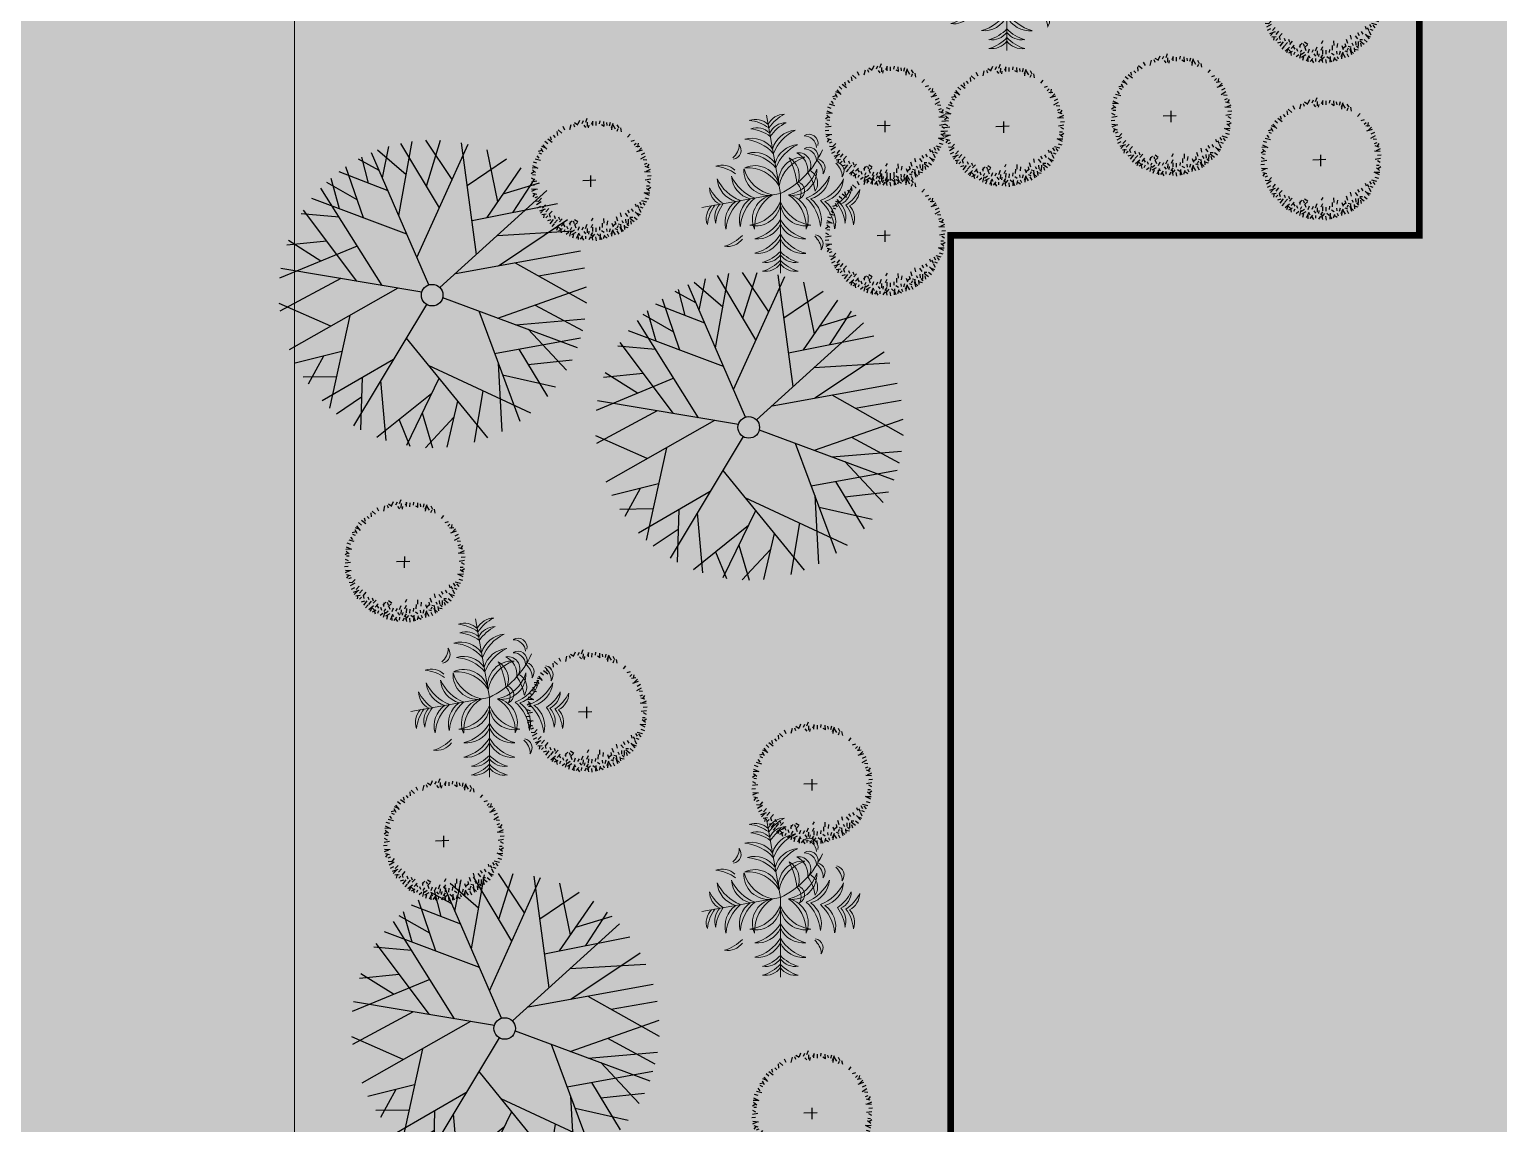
# Model space of a CAD drawing. Header units: millimetres. Extents: x 216896 to 446004, y 63591 to 243769.
# Drawn here: x 302514 to 313387, y 171725 to 179824 of the extents above; entities that cross this region are included whole.
import ezdxf

# ---------------------------------------------------------------- set-up
doc = ezdxf.new("R2010")
doc.units = ezdxf.units.MM
for name, color, linetype, true_color in [('green', 7, 'Continuous', 0x45e718), ('hatch', 7, 'Continuous', 0x515350), ('shadov', 7, 'Continuous', 0x2a3c34)]:
    doc.layers.add(name, color=color, linetype=linetype, true_color=true_color)
doc.layers.add('line pedestr', color=7, linetype='Continuous', lineweight=5, true_color=0x1c1c1c)
for name, color, linetype, lineweight in [('Stone', 167, 'Continuous', 0), ('trees 1', 84, 'Continuous', 5), ('wall', 5, 'Continuous', 40)]:
    doc.layers.add(name, color=color, linetype=linetype, lineweight=lineweight)

# ---------------------------------------------------------------- blocks, each defined once
blk = doc.blocks.new('A$C19F01AD3')
at = {"color": 0}
for p, q in [((-0.115, 0.8195), (-0.2202, 0.9202)), ((-0.1988, 0.7618), (-0.1968, 0.9257)), ((-0.0031, 0.0658), (-0.1325, 0.9375)), ((-0.108, 0.7723), (-0.021, 0.9474)), ((0.0363, 0.7514), (-0.0938, 0.9425)), ((-0.071, 0.5232), (0.1249, 0.9402)), ((0.181, 0.5052), (0.0552, 0.9465)), ((0.1385, 0.654), (0.2952, 0.9022)), ((0.301, 0.652), (0.208, 0.9258)), ((-0.2916, 0.6819), (-0.4443, 0.8332)), ((-0.4103, 0.6563), (-0.4126, 0.8497)), ((-0.0951, 0.6858), (-0.3546, 0.876)), ((-0.2838, 0.5658), (-0.306, 0.8946)), ((-0.03, 0.2473), (0.4513, 0.8357)), ((0.3268, 0.1707), (0.4151, 0.8542)), ((-0.0528, 0.4005), (-0.5569, 0.7611)), ((-0.2806, 0.1368), (-0.4886, 0.8076)), ((0.5367, 0.4481), (0.5546, 0.7713)), ((-0.4267, 0.6081), (-0.6446, 0.6871)), ((-0.4229, 0.2018), (-0.6254, 0.7049)), ((0.3812, 0.5917), (0.6555, 0.6877)), ((-0.6028, 0.3777), (-0.7624, 0.5507)), ((0.4472, 0.3719), (0.7276, 0.6108)), ((-0.5373, 0.486), (-0.7796, 0.5255)), ((0.5807, 0.4856), (0.8119, 0.4929)), ((0.6097, 0.3613), (0.7917, 0.5249)), ((-0.365, 0.4089), (-0.8738, 0.3422)), ((-0.0562, 0.0344), (-0.8508, 0.3971)), ((0.0573, 0.0325), (0.8437, 0.4357)), ((0.3536, 0.3779), (0.8849, 0.3435)), ((-0.5139, 0.2433), (-0.9254, 0.1458)), ((-0.6488, -0.0235), (-0.9173, 0.1921)), ((0.4377, 0.069), (0.9199, 0.2325)), ((0.4811, 0.2498), (0.9352, 0.1575)), ((-0.1907, 0.0958), (-0.9302, -0.0968)), ((0.172, 0.0913), (0.9473, 0.0262)), ((-0.5188, 0.0103), (-0.7855, -0.5045)), ((0.542, 0.0602), (0.8997, -0.2902)), ((-0.0477, -0.0455), (-0.672, -0.6476)), ((0.0581, -0.031), (0.7736, -0.5391)), ((0.6596, -0.055), (0.9435, -0.0799)), ((0.2499, -0.1672), (0.3177, -0.8824)), ((-0.6229, -0.1906), (-0.9163, -0.1848)), ((-0.7388, -0.1883), (-0.8739, -0.3298)), ((-0.222, -0.2136), (0.1006, -0.9308)), ((0.3513, -0.2392), (0.9255, -0.1961)), ((0.592, -0.2211), (0.8318, -0.4462)), ((-0.6952, -0.3301), (-0.8913, -0.2802)), ((-0.3305, -0.3182), (-0.818, -0.4501)), ((0.4467, -0.307), (0.8642, -0.3812)), ((0.5127, -0.3538), (0.6746, -0.6569)), ((-0.5445, -0.3761), (-0.6362, -0.6828)), ((-0.4398, -0.4237), (-0.5037, -0.7859)), ((-0.1346, -0.408), (0.3943, -0.8517)), ((0.2761, -0.4442), (0.8082, -0.4868)), ((-0.5789, -0.4913), (-0.7533, -0.5512)), ((-0.0916, -0.5036), (-0.3906, -0.8481)), ((0.282, -0.5056), (0.1962, -0.9162)), ((0.4264, -0.4562), (0.5216, -0.7817)), ((-0.1578, -0.5799), (-0.5512, -0.7532)), ((0.2893, -0.5824), (0.5833, -0.7377)), ((0.4576, -0.5627), (0.7241, -0.6029)), ((-0.393, -0.6835), (-0.3705, -0.8571)), ((-0.2452, -0.6806), (-0.2392, -0.9032)), ((-0.0184, -0.6664), (-0.1536, -0.922)), ((0.1476, -0.6448), (0.0156, -0.9355)), ((-0.0657, -0.756), (-0.2808, -0.8909))]:
    blk.add_line(p, q, dxfattribs=at)
blk.add_circle((0, 0), 0.0659, dxfattribs=at)
blk = doc.blocks.new('arbor2')
at = {"color": 0}
for p, q in [((-0.086, 0.409), (-0.092, 0.437)), ((-0.034, 0.436), (-0.053, 0.401)), ((-0.003, 0.444), (0.017, 0.422)), ((0.035, 0.449), (0.017, 0.426)), ((0.062, 0.439), (0.046, 0.421)), ((0.093, 0.45), (0.074, 0.424)), ((-0.286, 0.339), (-0.258, 0.319)), ((-0.253, 0.308), (-0.272, 0.347)), ((-0.236, 0.344), (-0.252, 0.367)), ((-0.202, 0.344), (-0.227, 0.376)), ((-0.201, 0.363), (-0.202, 0.388)), ((-0.168, 0.375), (-0.178, 0.394)), ((-0.146, 0.414), (-0.151, 0.384)), ((-0.134, 0.423), (-0.115, 0.394)), ((-0.011, 0.412), (-0.013, 0.433)), ((0.057, 0.408), (0.066, 0.388)), ((0.088, 0.422), (0.079, 0.391)), ((0.094, 0.399), (0.085, 0.38)), ((0.116, 0.401), (0.133, 0.419)), ((0.128, 0.421), (0.119, 0.39)), ((0.151, 0.41), (0.143, 0.382)), ((0.18, 0.409), (0.171, 0.388)), ((0.186, 0.379), (0.202, 0.363)), ((0.206, 0.396), (0.199, 0.362)), ((0.224, 0.383), (0.222, 0.362)), ((0.251, 0.376), (0.238, 0.353)), ((0.269, 0.364), (0.247, 0.334)), ((0.256, 0.344), (0.247, 0.321)), ((0.264, 0.361), (0.276, 0.322)), ((0.296, 0.348), (0.302, 0.321)), ((-0.35, 0.226), (-0.373, 0.241)), ((-0.319, 0.239), (-0.354, 0.259)), ((-0.325, 0.257), (-0.335, 0.279)), ((-0.316, 0.309), (-0.287, 0.308)), ((-0.299, 0.281), (-0.315, 0.294)), ((-0.293, 0.325), (-0.286, 0.295)), ((0.285, 0.301), (0.298, 0.317)), ((0.314, 0.318), (0.312, 0.289)), ((0.348, 0.238), (0.371, 0.254)), ((-0.398, 0.112), (-0.417, 0.129)), ((-0.41, 0.164), (-0.383, 0.173)), ((-0.384, 0.144), (-0.404, 0.15)), ((-0.395, 0.187), (-0.378, 0.162)), ((-0.394, 0.202), (-0.36, 0.195)), ((-0.352, 0.187), (-0.385, 0.215)), ((0.367, 0.203), (0.392, 0.204)), ((0.38, 0.17), (0.398, 0.18)), ((0.387, 0.117), (0.431, 0.12)), ((0.418, 0.148), (0.388, 0.153)), ((0.428, 0.136), (0.398, 0.118)), ((0.412, 0.175), (0.399, 0.148)), ((-0.442, -0.007), (-0.42, 0.012)), ((-0.441, 0.035), (-0.407, 0.041)), ((-0.397, 0.036), (-0.438, 0.051)), ((-0.41, 0.074), (-0.437, 0.079)), ((-0.437, 0.02), (-0.411, 0.004)), ((-0.386, 0.098), (-0.426, 0.102)), ((0.039, -0.009), (-0.056, 0.013)), ((0.01, 0.036), (-0.012, -0.045)), ((0.401, 0.057), (0.44, 0.068)), ((0.413, 0.088), (0.441, 0.094)), ((0.416, 0.013), (0.437, 0.015)), ((0.417, 0.049), (0.441, 0.04)), ((0.448, 0.005), (0.427, -0.015)), ((-0.411, -0.051), (-0.434, -0.042)), ((-0.407, -0.09), (-0.434, -0.096)), ((-0.394, -0.059), (-0.433, -0.07)), ((-0.41, -0.015), (-0.431, -0.017)), ((-0.385, -0.032), (-0.412, -0.05)), ((-0.37, -0.089), (-0.397, -0.106)), ((0.393, -0.1), (0.433, -0.104)), ((0.403, -0.039), (0.444, -0.053)), ((0.448, -0.037), (0.414, -0.043)), ((0.416, -0.076), (0.444, -0.081)), ((0.443, -0.022), (0.417, -0.006)), ((-0.38, -0.119), (-0.424, -0.122)), ((-0.421, -0.138), (-0.392, -0.12)), ((-0.412, -0.15), (-0.381, -0.155)), ((-0.406, -0.177), (-0.393, -0.151)), ((-0.373, -0.172), (-0.391, -0.182)), ((-0.36, -0.205), (-0.385, -0.206)), ((-0.353, -0.121), (-0.38, -0.139)), ((-0.342, -0.207), (-0.374, -0.232)), ((-0.333, -0.145), (-0.36, -0.163)), ((-0.36, -0.163), (-0.359, -0.185)), ((-0.328, -0.181), (-0.326, -0.203)), ((-0.299, -0.198), (-0.297, -0.22)), ((0.358, -0.189), (0.391, -0.218)), ((0.4, -0.204), (0.367, -0.197)), ((0.402, -0.189), (0.384, -0.164)), ((0.417, -0.166), (0.389, -0.176)), ((0.39, -0.146), (0.41, -0.152)), ((0.405, -0.114), (0.423, -0.131)), ((-0.342, -0.24), (-0.365, -0.256)), ((-0.306, -0.257), (-0.345, -0.276)), ((-0.312, -0.219), (-0.339, -0.237)), ((-0.336, -0.29), (-0.317, -0.262)), ((-0.323, -0.297), (-0.293, -0.29)), ((-0.319, -0.269), (-0.301, -0.298)), ((-0.307, -0.32), (-0.306, -0.291)), ((-0.275, -0.22), (-0.302, -0.237)), ((-0.269, -0.252), (-0.296, -0.27)), ((-0.279, -0.303), (-0.292, -0.319)), ((-0.271, -0.283), (-0.278, -0.256)), ((-0.258, -0.28), (-0.256, -0.302)), ((-0.237, -0.323), (-0.257, -0.358)), ((-0.226, -0.301), (-0.241, -0.316)), ((-0.209, -0.253), (-0.236, -0.27)), ((-0.21, -0.324), (-0.234, -0.333)), ((-0.232, -0.28), (-0.223, -0.256)), ((-0.174, -0.275), (-0.2, -0.289)), ((-0.197, -0.28), (-0.199, -0.26)), ((-0.197, -0.29), (-0.195, -0.312)), ((-0.188, -0.248), (-0.169, -0.27)), ((-0.169, -0.31), (-0.186, -0.334)), ((-0.142, -0.321), (-0.158, -0.338)), ((-0.11, -0.309), (-0.13, -0.335)), ((-0.07, -0.318), (-0.089, -0.34)), ((-0.07, -0.292), (-0.053, -0.274)), ((0.021, -0.297), (0.013, -0.33)), ((0.043, -0.322), (0.032, -0.35)), ((0.114, -0.308), (0.116, -0.34)), ((0.151, -0.288), (0.15, -0.318)), ((0.184, -0.301), (0.196, -0.328)), ((0.207, -0.283), (0.214, -0.306)), ((0.237, -0.282), (0.244, -0.304)), ((0.259, -0.31), (0.279, -0.349)), ((0.292, -0.341), (0.264, -0.321)), ((0.275, -0.252), (0.276, -0.274)), ((0.286, -0.267), (0.293, -0.289)), ((0.3, -0.327), (0.293, -0.297)), ((0.305, -0.283), (0.322, -0.296)), ((0.309, -0.248), (0.316, -0.271)), ((0.325, -0.241), (0.36, -0.261)), ((0.331, -0.259), (0.341, -0.282)), ((0.356, -0.228), (0.38, -0.243)), ((-0.254, -0.329), (-0.277, -0.339)), ((-0.204, -0.344), (-0.24, -0.353)), ((-0.224, -0.354), (-0.239, -0.378)), ((-0.184, -0.356), (-0.213, -0.389)), ((-0.2, -0.398), (-0.192, -0.364)), ((-0.187, -0.352), (-0.182, -0.372)), ((-0.185, -0.4), (-0.16, -0.382)), ((-0.162, -0.415), (-0.171, -0.387)), ((-0.142, -0.388), (-0.148, -0.408)), ((-0.146, -0.351), (-0.137, -0.372)), ((-0.109, -0.403), (-0.127, -0.421)), ((-0.115, -0.337), (-0.125, -0.368)), ((-0.109, -0.36), (-0.118, -0.379)), ((-0.086, -0.376), (-0.106, -0.393)), ((-0.074, -0.393), (-0.105, -0.414)), ((-0.096, -0.391), (-0.1, -0.431)), ((-0.075, -0.339), (-0.084, -0.369)), ((-0.072, -0.414), (-0.076, -0.442)), ((-0.052, -0.349), (-0.061, -0.377)), ((-0.056, -0.395), (-0.043, -0.412)), ((-0.034, -0.401), (-0.048, -0.442)), ((-0.033, -0.446), (-0.038, -0.412)), ((-0.024, -0.35), (-0.032, -0.372)), ((-0.018, -0.441), (-0.002, -0.415)), ((-0.017, -0.38), (-0.002, -0.396)), ((0.009, -0.446), (-0.01, -0.424)), ((0.002, -0.328), (-0.007, -0.359)), ((0.017, -0.414), (0.02, -0.435)), ((0.021, -0.376), (0.018, -0.397)), ((0.048, -0.383), (0.034, -0.406)), ((0.065, -0.395), (0.043, -0.425)), ((0.053, -0.415), (0.044, -0.439)), ((0.061, -0.399), (0.072, -0.437)), ((0.07, -0.346), (0.072, -0.375)), ((0.075, -0.366), (0.098, -0.355)), ((0.083, -0.39), (0.1, -0.402)), ((0.092, -0.411), (0.098, -0.439)), ((0.097, -0.337), (0.097, -0.36)), ((0.1, -0.391), (0.113, -0.375)), ((0.114, -0.363), (0.134, -0.373)), ((0.122, -0.385), (0.124, -0.428)), ((0.14, -0.425), (0.122, -0.396)), ((0.128, -0.375), (0.126, -0.404)), ((0.148, -0.346), (0.153, -0.367)), ((0.152, -0.416), (0.157, -0.386)), ((0.179, -0.41), (0.153, -0.397)), ((0.176, -0.344), (0.171, -0.37)), ((0.174, -0.377), (0.184, -0.396)), ((0.196, -0.349), (0.186, -0.384)), ((0.208, -0.365), (0.208, -0.39)), ((0.209, -0.346), (0.234, -0.378)), ((0.211, -0.338), (0.231, -0.343)), ((0.242, -0.346), (0.259, -0.369))]:
    blk.add_line(p, q, dxfattribs=at)
blk = doc.blocks.new('plant22')
at = {"layer": 'trees 1'}
for p in [(0.051, 0.588), (-0.588, 0.051), (-0.153, -0.57)]:
    blk.add_line(p, (0, 0), dxfattribs=at)
for centre, radius, start, end in [((-0.071, 0.447), 0.136, 31.29, 94.6243), ((-0.195, 0.298), 0.307, 39.0763, 68.3794), ((0.244, 0.259), 0.307, 101.6207, 130.9237), ((0.148, 0.428), 0.136, 75.3757, 138.7101), ((-0.257, 0.159), 0.316, 26.3712, 70.0366), ((-0.148, 0.268), 0.189, 20.2489, 90.3937), ((-0.201, 0.234), 0.307, 39.0763, 68.3794), ((-0.077, 0.383), 0.136, 31.29, 94.6243), ((0.238, 0.195), 0.307, 101.6207, 130.9237), ((0.142, 0.364), 0.136, 75.3757, 138.7101), ((-0.338, 0.478), 0.148, 296.7894, 340.382), ((-0.264, 0.402), 0.0679, 266.2525, 25.258), ((-0.157, 0.161), 0.189, 20.2489, 90.3937), ((-0.266, 0.052), 0.316, 26.3712, 70.0366), ((0.281, 0.112), 0.316, 99.9635, 143.6288), ((0.192, 0.238), 0.189, 79.6063, 149.7511), ((0.301, 0.304), 0.0673, 332.0578, 107.8533), ((0.254, 0.277), 0.0945, 350.1845, 73.654), ((-0.238, 0.192), 0.189, 169.6063, 239.7511), ((-0.112, 0.281), 0.316, 189.9635, 233.6288), ((-0.397, 0.183), 0.136, 31.29, 94.6243), ((-0.521, 0.034), 0.307, 39.0763, 68.3794), ((-0.039, 0.186), 0.184, 161.3654, 261.5741), ((0.065, 0.254), 0.278, 181.8122, 243.3336), ((-0.177, 0.071), 0.184, 358.426, 98.6346), ((-0.261, -0.02), 0.278, 16.6665, 78.1878), ((-0.116, 0.627), 0.637, 280.4772, 321.6585), ((0.186, 0.039), 0.184, 71.3654, 171.5741), ((0.271, 0.005), 0.316, 99.9635, 143.6288), ((0.183, 0.131), 0.189, 79.6063, 149.7511), ((0.022, 0.132), 0.153, 326.4477, 44.3673), ((-0.354, 0.125), 0.498, 350.4008, 13.1391), ((0.098, 0.148), 0.147, 338.7537, 49.0971), ((0.185, 0.17), 0.0904, 303.8744, 83.9763), ((0.276, 0.211), 0.0673, 332.0578, 107.8533), ((0.229, 0.184), 0.0945, 350.1845, 73.654), ((-0.364, 0.142), 0.136, 165.3757, 228.7101), ((-0.195, 0.238), 0.307, 191.6207, 220.9237), ((-0.131, 0.183), 0.189, 169.6063, 239.7511), ((-0.005, 0.271), 0.316, 189.9635, 233.6288), ((0.254, -0.065), 0.278, 91.8122, 153.3336), ((0.2, 0.087), 0.148, 349.618, 33.2107), ((0.303, 0.115), 0.0679, 304.742, 63.7476), ((0.33, 0.029), 0.148, 349.618, 33.2107), ((0.433, 0.057), 0.0679, 304.742, 63.7476), ((-0.446, -0.071), 0.136, 121.29, 184.6243), ((-0.296, -0.195), 0.307, 129.0763, 158.3794), ((-0.383, -0.077), 0.136, 121.29, 184.6243), ((-0.234, -0.201), 0.307, 129.0763, 158.3794), ((-0.268, -0.148), 0.189, 110.2489, 180.3937), ((-0.159, -0.257), 0.316, 116.3712, 160.0366), ((-0.161, -0.157), 0.189, 110.2489, 180.3937), ((-0.052, -0.266), 0.316, 116.3712, 160.0366), ((-0.071, -0.177), 0.184, 88.426, 188.6346), ((0.02, -0.261), 0.278, 106.6665, 168.1878), ((0.071, 0.252), 0.278, 266.6665, 328.1878), ((0.127, 0.142), 0.184, 248.426, 348.6346), ((0.115, -0.008), 0.0664, 279.2258, 60.1279), ((0.061, -0.009), 0.0921, 315.4398, 33.6694), ((0.14, 0.232), 0.316, 276.3712, 320.0366), ((0.205, 0.093), 0.189, 270.2489, 340.3937), ((-0.04, -0.01), 0.295, 352.5759, 20.8942), ((0.187, 0.03), 0.103, 309.9866, 49.4034), ((-0.239, 0.108), 0.278, 261.8122, 323.3336), ((-0.19, -0.006), 0.184, 241.3654, 341.5741), ((0.162, -0.1), 0.184, 168.426, 268.6346), ((0.261, -0.026), 0.278, 186.6665, 248.1878), ((-0.148, -0.216), 0.278, 341.8122, 43.3336), ((-0.027, -0.188), 0.184, 321.3654, 61.5741), ((-0.088, -0.257), 0.316, 349.9635, 33.6288), ((0.061, -0.217), 0.189, 329.6063, 39.7511), ((0.238, 0.187), 0.316, 276.3712, 320.0366), ((0.302, 0.047), 0.189, 270.2489, 340.3937), ((0.288, 0.109), 0.307, 289.0763, 318.3794), ((0.386, -0.059), 0.136, 281.29, 344.6243), ((-0.268, 0.042), 0.316, 269.9635, 313.6288), ((0.253, -0.098), 0.316, 196.3712, 240.0366), ((0.009, -0.302), 0.316, 349.9635, 33.6288), ((0.158, -0.262), 0.189, 329.6063, 39.7511), ((0.102, -0.291), 0.307, 351.6207, 20.9237), ((0.293, -0.258), 0.136, 325.3757, 28.7101), ((0.346, 0.082), 0.307, 289.0763, 318.3794), ((0.16, -0.318), 0.307, 351.6207, 20.9237), ((0.444, -0.086), 0.136, 281.29, 344.6243), ((-0.509, 0.037), 0.307, 271.6207, 300.9237), ((-0.444, -0.146), 0.136, 245.3757, 308.7101), ((-0.296, -0.062), 0.316, 269.9635, 313.6288), ((-0.231, -0.201), 0.189, 249.6063, 319.7511), ((-0.203, -0.098), 0.189, 249.6063, 319.7511), ((0.099, -0.29), 0.189, 190.2489, 260.3937), ((0.225, -0.202), 0.316, 196.3712, 240.0366), ((0.127, -0.186), 0.189, 190.2489, 260.3937), ((0.351, -0.285), 0.136, 325.3757, 28.7101), ((-0.268, -0.151), 0.307, 271.6207, 300.9237), ((0.157, -0.265), 0.307, 209.0763, 238.3794), ((0.04, -0.452), 0.148, 349.618, 33.2107), ((0.143, -0.424), 0.0679, 304.742, 63.7476), ((-0.285, -0.214), 0.307, 271.6207, 300.9237), ((-0.22, -0.396), 0.136, 245.3757, 308.7101), ((-0.203, -0.333), 0.136, 245.3757, 308.7101), ((-0.008, -0.453), 0.136, 201.29, 264.6243), ((0.14, -0.328), 0.307, 209.0763, 238.3794), ((0.009, -0.39), 0.136, 201.29, 264.6243)]:
    blk.add_arc(centre, radius, start, end, dxfattribs=at)

msp = doc.modelspace()

# ---------------------------------------------------------------- hatches: boundary and pattern name
at = {"layer": 'hatch'}
h = msp.add_hatch(color=256, dxfattribs=at)
h.dxf.hatch_style = 1
h.paths.add_polyline_path([(312801, 225349), (334247, 225349), (334247, 213300), (335983, 213300), (335983, 198151), (333876, 198151), (333876, 178150), (331285, 178150), (331285, 168225), (309333, 168225), (309333, 178300), (312801, 178300)])
at = {"layer": 'shadov', "ltscale": 0.1}
h = msp.add_hatch(dxfattribs=at)
h.set_pattern_fill('DOTS', color=256, scale=0.001)
h.paths.add_polyline_path([(301407, 217900), (312801, 225349), (312801, 212348), (312876, 207773), (312801, 178300), (309333, 178300), (309333, 168225), (331285, 168225), (319891, 160776), (297939, 160776), (297939, 170851), (301376, 173102)])
at = {"layer": 'Stone', "lineweight": 0}
h = msp.add_hatch(dxfattribs=at)
h.set_pattern_fill('GRAVEL,_O', color=256, scale=75, angle=30)
h.set_pattern_definition([(258.0128, (293194.72, 204320.65), (-4625.72783, -22468.03027), [256.29, -25372.875]), (214.9697, (293141.49, 204069.95), (18844.87948, 13079.78524), [439.804, -43540.5]), (162.5104, (292781.09, 203817.88), (26975.28217, -8622.587), [310.11, -30701.025]), (297.2737, (292375.8, 203033.96), (-17400.22264, 33948.05313), [400.504, -39649.8]), (322.8337, (292559.33, 202677.98), (-19678.92189, 15034.83847), [392.725, -38879.85]), (27.2737, (292872.28, 202440.72), (-33948.05313, -17400.22264), [400.504, -39649.8]), (67.6942, (293228.26, 202624.25), (-11922.14117, -28880.27706), [529.645, -52434.825]), (102.2553, (293429.29, 203114.26), (-9406.53422, 42962.64854), [500.04, -49503.975]), (151.4296, (293323.15, 203602.905), (-25580.71599, 13827.09193), [401.86, -39784.125]), (205.2364, (292970.22, 203795.09), (19100.03914, 8827.72886), [458.785, -22480.425]), (252.3974, (292555.224, 203599.486), (-9319.85496, -29577.53907), [593.31, -58737.6]), (168.8141, (294018.6, 203960.43), (-17263.4326, 3231.1594), [202.504, -20047.95]), (201.4692, (293819.95, 203999.72), (23352.09119, 9082.916), [385.26, -38140.95]), (255, (293461.4, 203858.7), (952.5, -1649.777), [269.41, -2424.67]), (233.1986, (293231.63, 203990), (6343.9114, 8062.0873), [145.08, -14362.95]), (321.8014, (293144.72, 203873.84), (-4507.2814, 3996.8377), [205.174, -10053.6]), (60.9638, (293305.96, 203746.96), (3044.3285, 6157.0563), [333.24, -10774.725]), (191.5651, (293467.7, 204038.3), (4252.057, 255.225), [240.965, -5783.175]), (46.3895, (292187.85, 203321.39), (13640.29899, 14474.33014), [337.566, -33419.1]), (100.3462, (292420.69, 203565.8), (3878.39, -21957.52606), [283.2, -28036.65]), (323.1986, (293277.2, 204368.28), (-8062.0873, 6343.9114), [290.16, -14217.9]), (13.6105, (293509.54, 204194.46), (-19355.2871, -4575.68037), [337.566, -33419.1]), (9.444, (292778.4, 202298.53), (-10153.8999, -1462.9531), [325.526, -15950.775]), (324.7751, (293099.52, 202351.94), (-18726.36788, 13385.065), [272.754, -27002.7]), (96.8014, (294246.2, 202728.02), (-1462.9448, 10153.9281), [290.16, -14217.9]), (47.354, (294211.84, 203016.14), (-17637.12603, -18981.6043), [319.337, -31614.3]), (99.444, (293437.81, 202261.3), (1462.9531, -10153.8999), [162.763, -16113.6]), (131.3099, (294147.2, 202670.87), (-5459.758, 5646.5971), [97.136, -9616.5]), (195.9638, (294083.1, 202743.84), (5901.837, 1207.7265), [392.726, -7461.79]), (216.009, (293705.51, 202635.82), (15545.26184, 11174.7605), [363.95, -36031.05]), (333.6901, (293391.7, 203598.5), (-3554.777, 2347.0533), [274.74, -6593.835]), (23.1572, (293637.97, 203476.71), (29951.25283, 12892.93513), [479.668, -47487]), (90.9454, (294079, 203665.34), (68.3859, -15358.41236), [196.13, -19417.05]), (120, (294075.8, 203861.4), (-2602.28, 697.28), [114.3, -1790.7]), (150.2564, (293643.94, 202666.27), (13266.59623, -7738.451), [264.65, -26200.425]), (78.0128, (293414.16, 202797.57), (4625.72783, 22468.03027), [512.58, -25116.6]), (30, (293520.6, 203299), (697.28, 2602.28), [495.3, -1409.7]), (355.3048, (293949.56, 203546.62), (-23165.256, 2023.46636), [301.207, -29819.475]), (284.0546, (294249.76, 203521.97), (2160.2265, -7551.6317), [277.37, -13591.275]), (237.646, (294317.12, 203252.9), (-21820.77249, -34595.28796), [451.61, -44709.375]), (205.4261, (294075.44, 202871.4), (-22399.61946, -10732.73244), [477.77, -47299.35]), (205.4261, (294075.44, 202871.4), (-22399.61946, -10732.73244), [477.77, -47299.35])])
h.paths.add_polyline_path([(293610, 164642), (302257, 164642), (302257, 179683), (293610, 179683)], flags=16)
h.paths.add_polyline_path([(294257, 184283), (302257, 184283), (302257, 181283), (294257, 181283)], flags=16)
h.paths.add_polyline_path([(294257, 188483), (302257, 188483), (302257, 185483), (294257, 185483)], flags=16)
h.paths.add_polyline_path([(294257, 192683), (302257, 192683), (302257, 189683), (294257, 189683)], flags=16)
edge = h.paths.add_edge_path()
edge.add_line((293607, 153196), (293607, 162642))
edge.add_line((293607, 162642), (302257, 162642))
edge.add_line((302257, 162642), (302257, 153196))
edge.add_line((302257, 153196), (304477, 153196))
edge.add_line((304477, 153196), (304477, 161675))
edge.add_line((304477, 161675), (309320, 161675))
edge.add_line((309320, 161675), (309320, 165847))
edge.add_line((309320, 165847), (304477, 165847))
edge.add_line((304477, 165847), (304477, 194585))
edge.add_line((304477, 194585), (296994, 194585))
edge.add_line((296994, 194585), (295031, 197985))
edge.add_line((295031, 197985), (289835, 194985))
edge.add_line((289835, 194985), (289835, 191274))
edge.add_line((289835, 191274), (291607, 191274))
edge.add_line((291607, 191274), (291607, 175228))
edge.add_line((291607, 175228), (291607, 171222))
edge.add_line((291607, 171222), (291607, 165645))
edge.add_line((291607, 165645), (291607, 161639))
edge.add_line((291607, 161639), (291607, 153196))
edge.add_line((291607, 153196), (293607, 153195))

# ---------------------------------------------------------------- linework, layer by layer
at = {"layer": 'line pedestr'}
for p in [(304477, 194585), (304477, 165847)]:
    msp.add_line(p, (304477, 173225), dxfattribs=at)
msp.add_lwpolyline([(293607, 153196), (293607, 162642), (302257, 162642), (302257, 153196), (304477, 153196), (304477, 161675), (309320, 161675), (309320, 165847), (304477, 165847), (304477, 194585), (296994, 194585), (295031, 197985), (289835, 194985), (289835, 191274), (291607, 191274), (291607, 175228), (291607, 171222), (291607, 165645), (291607, 161639), (291607, 153196), (293607, 153195)], dxfattribs=at)
at = {"layer": 'wall', "const_width": 50}
msp.add_lwpolyline([(312801, 225349), (334247, 225349), (334247, 213300), (335983, 213300), (335983, 198151), (333876, 198151), (333876, 178150), (331285, 178150), (331285, 168225), (309333, 168225), (309333, 178300), (312801, 178300), (312801, 225349)], dxfattribs=at)

# ---------------------------------------------------------------- block references
at = {"layer": 'green'}
for name, p, xscale, yscale, zscale, rotation in [('plant22', (309748, 180257), 999.9999999999999, 999.9999999999999, 999.9999999999999, 14.99999999998733), ('arbor2', (312069, 180020), 999.9999999999999, 999.9999999999999, 999.9999999999999, 14.99999999998733), ('arbor2', (310962, 179184), 999.9999999999999, 999.9999999999999, 999.9999999999999, 14.99999999998731), ('arbor2', (308845, 179111), 999.9999999999999, 999.9999999999999, 999.9999999999999, 14.99999999998731), ('arbor2', (309724, 179106), 999.9999999999999, 999.9999999999999, 999.9999999999999, 14.99999999998731), ('arbor2', (312069, 178859), 999.9999999999999, 999.9999999999999, 999.9999999999999, 14.99999999998731), ('plant22', (308072, 178609), 999.9999999999999, 999.9999999999999, 999.9999999999999, 14.99999999998731), ('A$C19F01AD3', (305495, 177857), 1210.070298431674, 1210.070298431674, 1210.070298431674, 14.99999999998812), ('arbor2', (306667, 178706), 1000, 1000, 1000, 14.99999999998732), ('arbor2', (308845, 178299), 999.9999999999999, 999.9999999999999, 999.9999999999999, 14.99999999998731), ('A$C19F01AD3', (307838, 176878), 1210.070298431674, 1210.070298431674, 1210.070298431674, 14.99999999998812), ('arbor2', (305289, 175884), 999.9999999999999, 999.9999999999999, 999.9999999999999, 14.99999999998733), ('plant22', (305919, 174879), 999.9999999999999, 999.9999999999999, 999.9999999999999, 14.99999999998731), ('arbor2', (306636, 174772), 1000, 1000, 1000, 14.99999999998732), ('arbor2', (308304, 174238), 1000, 1000, 1000, 14.99999999998732), ('arbor2', (305578, 173818), 1000, 1000, 1000, 14.99999999998732), ('plant22', (308072, 173398), 999.9999999999999, 999.9999999999999, 999.9999999999999, 14.99999999998731), ('A$C19F01AD3', (306032, 172429), 1210.070298431674, 1210.070298431674, 1210.070298431674, 14.99999999998812), ('arbor2', (308304, 171804), 999.9999999999999, 999.9999999999999, 999.9999999999999, 14.99999999998733)]:
    msp.add_blockref(name, p, dxfattribs=dict(at, xscale=xscale, yscale=yscale, zscale=zscale, rotation=rotation))

doc.saveas('drawing.dxf')
